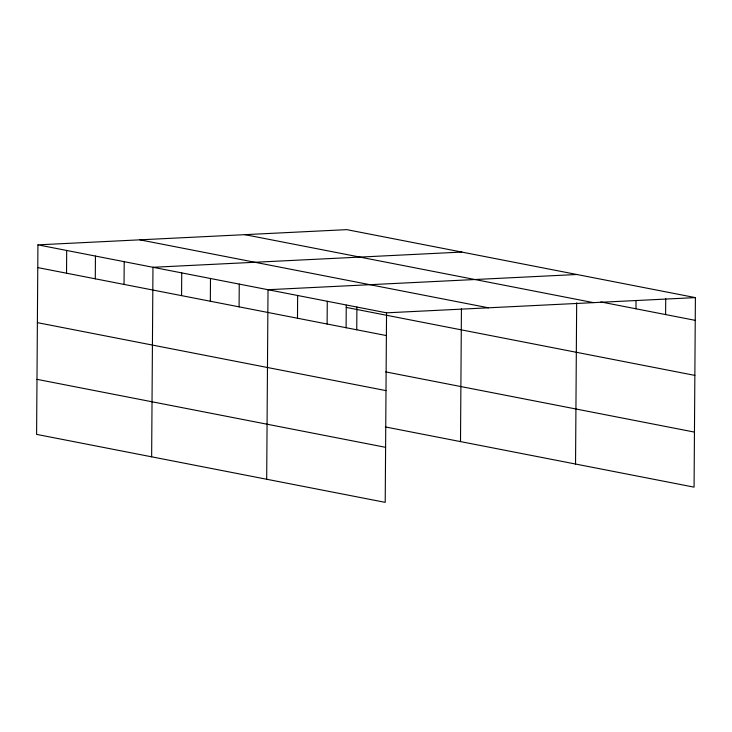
<?xml version="1.0" encoding="UTF-8"?>
<svg xmlns="http://www.w3.org/2000/svg" width="732" height="732" viewBox="0 0 732 732"><rect width="100%" height="100%" fill="white"/><g stroke="black" fill="none" stroke-linecap="round" stroke-linejoin="round"><path stroke-width="1.1" d="M37.927 244.854L36.6 434.387L385.215 502.362L386.542 312.829L37.927 244.854L346.785 229.638L695.4 297.613L694.073 487.146L385.288 426.93M66.53 273.201L66.685 250.463M95.288 278.81L95.444 256.072M124.047 284.419L124.202 261.681M151.643 456.823L152.97 267.29L461.828 252.064M181.573 295.627L181.728 272.899M210.331 301.236L210.487 278.499M239.09 306.845L239.245 284.108M266.686 479.25L268.013 289.716L576.871 274.5M297.485 318.237L297.64 295.499M327.113 324.011L327.277 301.273M346.099 327.826L346.254 305.171M356.749 329.793L356.905 307.056M460.501 441.597L461.435 308.501M575.544 464.033L576.67 302.856M635.98 308.794L636.035 300.834M665.608 314.568L665.717 298.656M386.542 312.829L695.4 297.613M600.853 301.941L695.244 320.351M244.863 234.661L593.478 302.636M139.849 239.831L488.464 307.806M346.245 307.413L694.86 375.388M37.762 267.592L386.377 335.567M385.673 371.893L694.458 432.1M37.378 322.638L385.993 390.613M36.984 379.341L385.599 447.325"/></g></svg>
